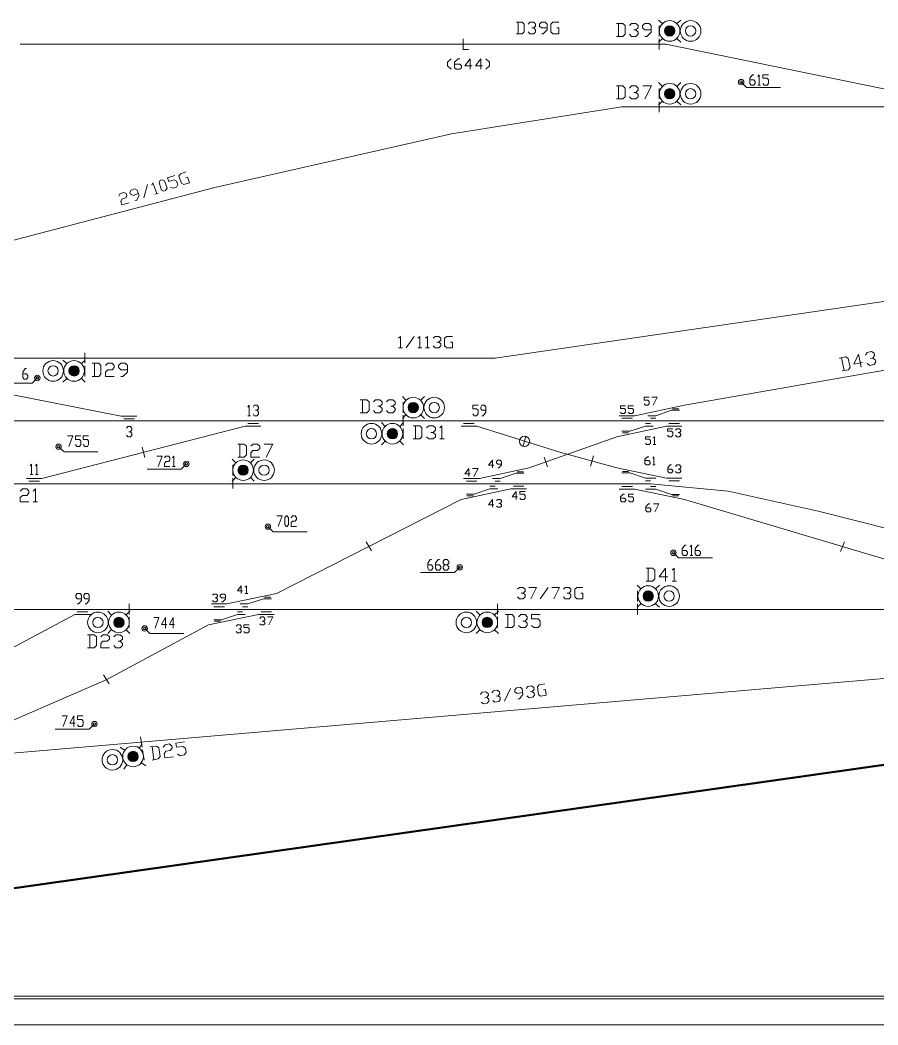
# Model space of a CAD drawing. Header units: millimetres. Extents: x 18 to 1853, y 466 to 763.
# Drawn here: x 354.7 to 518.7, y 466.2 to 658.2 of the extents above; entities that cross this region are included whole.
import ezdxf

# ---------------------------------------------------------------- set-up
doc = ezdxf.new("R2010")
doc.units = ezdxf.units.MM
doc.header["$MEASUREMENT"] = 0
doc.layers.add('1', color=7, linetype='Continuous')

msp = doc.modelspace()

# ---------------------------------------------------------------- linework, layer by layer
at = {"color": 7, "lineweight": 50}
msp.add_line((560.42, 521.64), (267.92, 480.2), dxfattribs=at)
at = {"color": 255, "linetype": 'Continuous', "lineweight": 0}
msp.add_line((18.35, 466.19), (1852.6, 466.19), dxfattribs=at)
for points in [[(449.56, 655.63), (450.7, 655.63), (451.07, 655.99), (451.07, 657.45), (450.7, 657.81), (449.56, 657.81)], [(449.92, 657.81), (449.92, 655.63)], [(451.79, 657.45), (452.16, 657.81), (452.88, 657.81), (453.25, 657.45), (453.25, 657.08), (452.88, 656.72), (452.52, 656.72)], [(454.34, 655.63), (454.7, 655.63), (455.43, 656.36), (455.43, 657.45), (455.07, 657.81), (454.34, 657.81), (453.98, 657.45), (453.98, 657.08), (454.34, 656.72), (455.43, 656.72)], [(457.3, 656.72), (457.67, 656.72), (457.67, 655.63), (456.52, 655.63), (456.16, 655.99), (456.16, 657.45), (456.52, 657.81), (457.67, 657.81)], [(468.68, 655.11), (469.93, 655.11), (470.35, 655.52), (470.35, 657.19), (469.93, 657.6), (468.68, 657.6)], [(469.1, 657.6), (469.1, 655.11)], [(471.18, 657.19), (471.59, 657.6), (472.43, 657.6), (472.84, 657.19), (472.84, 656.77), (472.43, 656.36), (472.01, 656.36)], [(474.09, 655.11), (474.51, 655.11), (475.34, 655.94), (475.34, 657.19), (474.92, 657.6), (474.09, 657.6), (473.67, 657.19), (473.67, 656.77), (474.09, 656.36), (475.34, 656.36)], [(477.47, 657.55), (476.74, 658.23)], [(476.84, 657.14), (476.84, 655.11)], [(480.27, 657.55), (481, 658.23)], [(452.88, 656.72), (453.25, 656.36), (453.25, 655.99), (452.88, 655.63), (452.16, 655.63), (451.79, 655.99)], [(472.43, 656.36), (472.84, 655.94), (472.84, 655.52), (472.43, 655.11), (471.59, 655.11), (471.18, 655.52)], [(476.84, 655.11), (476.84, 655.11)], [(354.71, 653.6), (478.14, 653.6)], [(354.71, 653.6), (423.42, 653.6)], [(439.42, 654.64), (439.42, 652.61)], [(476.74, 654.02), (477.47, 654.69)], [(476.84, 654.64), (476.84, 652.61)], [(478.14, 653.6), (478.14, 653.6)], [(531.93, 642.63), (478.14, 653.6)], [(481, 654.02), (480.27, 654.69)], [(439.42, 652.61), (440.41, 652.61)], [(476.84, 652.61), (476.84, 652.61)], [(437.09, 650.85), (436.41, 650.17), (436.41, 649.5), (437.09, 648.82)], [(437.76, 649.81), (438.75, 649.81), (439.06, 649.5), (439.06, 649.13), (438.75, 648.82), (438.07, 648.82), (437.76, 649.13), (437.76, 650.17), (438.44, 650.85), (438.75, 650.85)], [(441.09, 649.5), (439.74, 649.5), (440.72, 650.85), (440.72, 648.82)], [(443.06, 649.5), (441.76, 649.5), (442.75, 650.85), (442.75, 648.82)], [(443.74, 650.85), (444.41, 650.17), (444.41, 649.5), (443.74, 648.82)], [(494.2, 646.79), (494.98, 646.79), (495.24, 646.48), (495.24, 646.12), (494.98, 645.81), (494.46, 645.81), (494.2, 646.12), (494.2, 647.16), (494.72, 647.78), (494.98, 647.78)], [(495.71, 647.47), (495.97, 647.78), (495.97, 645.81)], [(496.7, 646.12), (496.96, 645.81), (497.48, 645.81), (497.74, 646.12), (497.74, 646.79), (497.48, 647.16), (496.7, 647.16), (496.7, 647.78), (497.74, 647.78)], [(468.68, 643.15), (469.93, 643.15), (470.35, 643.57), (470.35, 645.23), (469.93, 645.65), (468.68, 645.65)], [(469.1, 645.65), (469.1, 643.15)], [(471.18, 645.23), (471.59, 645.65), (472.43, 645.65), (472.84, 645.23), (472.84, 644.82), (472.43, 644.4), (472.01, 644.4)], [(473.73, 645.65), (475.39, 645.65), (474.14, 643.15)], [(477.47, 645.55), (476.74, 646.27)], [(480.27, 645.55), (481, 646.27)], [(492.54, 646.38), (493.53, 645.34)], [(493.53, 645.34), (500.08, 645.34)], [(495.71, 645.81), (496.23, 645.81)], [(472.43, 644.4), (472.84, 643.99), (472.84, 643.57), (472.43, 643.15), (471.59, 643.15), (471.18, 643.57)], [(476.84, 645.13), (476.84, 643.15)], [(301.65, 605.68), (343.69, 613.63), (391.92, 626.26), (437.14, 636.5), (469.72, 641.65)], [(469.72, 641.65), (547.42, 641.65)], [(476.74, 642.01), (477.47, 642.74)], [(476.84, 643.15), (476.84, 643.15)], [(476.84, 642.63), (476.84, 640.61)], [(481, 642.01), (480.27, 642.74)], [(476.84, 640.61), (476.84, 640.61)], [(383.45, 626.32), (383.92, 626.11), (384.59, 626.32), (384.85, 626.78), (384.59, 627.46), (384.13, 627.72), (383.09, 627.36), (382.88, 628.08), (384.28, 628.55)], [(386.36, 628.08), (386.72, 628.19), (387.04, 627.15), (386, 626.78), (385.53, 627.04), (385.06, 628.39), (385.32, 628.86), (386.36, 629.23)], [(378.36, 624.24), (379.03, 626.78)], [(379.86, 626.68), (380.07, 627.15), (380.8, 625.07)], [(382.15, 625.54), (381.73, 625.74), (381.27, 627.15), (381.48, 627.61), (381.84, 627.72), (382.31, 627.51), (382.77, 626.11), (382.51, 625.64), (382.15, 625.54)], [(373.58, 624.6), (373.84, 625.07), (374.51, 625.28), (374.98, 625.07), (375.08, 624.7), (374.87, 624.24), (374.15, 624.03), (373.94, 623.56), (374.15, 622.89), (375.55, 623.3)], [(376.59, 623.67), (376.95, 623.77), (377.42, 624.7), (377.06, 625.74), (376.59, 626), (375.91, 625.74), (375.65, 625.28), (375.81, 624.96), (376.28, 624.7), (377.32, 625.07)], [(380.44, 624.96), (381.11, 625.17)], [(427.05, 597.42), (427.42, 597.78), (427.42, 595.6)], [(428.51, 595.6), (430.02, 597.78)], [(430.74, 597.42), (431.11, 597.78), (431.11, 595.6)], [(432.2, 597.42), (432.56, 597.78), (432.56, 595.6)], [(433.66, 597.42), (434.02, 597.78), (434.75, 597.78), (435.11, 597.42), (435.11, 597.06), (434.75, 596.69), (434.38, 596.69)], [(436.98, 596.69), (437.35, 596.69), (437.35, 595.6), (436.25, 595.6), (435.84, 595.96), (435.84, 597.42), (436.25, 597.78), (437.35, 597.78)], [(427.05, 595.6), (427.78, 595.6)], [(430.74, 595.6), (431.47, 595.6)], [(432.2, 595.6), (432.93, 595.6)], [(434.75, 596.69), (435.11, 596.33), (435.11, 595.96), (434.75, 595.6), (434.02, 595.6), (433.66, 595.96)], [(367.03, 594.66), (367.03, 594.66)], [(367.03, 592.64), (367.03, 594.66)], [(481.73, 584.63), (533.13, 593.63)], [(511.82, 591.18), (513.07, 591.39), (513.38, 591.91), (513.02, 593.52), (512.55, 593.89), (511.3, 593.63)], [(511.72, 593.68), (512.24, 591.23)], [(515.72, 592.79), (514.11, 592.48), (514.99, 594.35), (515.51, 591.91)], [(516.29, 594.2), (516.6, 594.72), (517.43, 594.87), (517.95, 594.56), (518.01, 594.14), (517.69, 593.63), (517.28, 593.57)], [(517.69, 593.63), (518.16, 593.31), (518.27, 592.9), (517.95, 592.43), (517.12, 592.22), (516.65, 592.59)], [(322.54, 592.64), (373.99, 582.56)], [(355.18, 590.61), (355.9, 590.61), (356.16, 590.3), (356.16, 589.94), (355.9, 589.62), (355.44, 589.62), (355.18, 589.94), (355.18, 590.97), (355.64, 591.65), (355.9, 591.65)], [(362.87, 593.26), (363.6, 592.59)], [(367.13, 593.26), (366.4, 592.59)], [(367.03, 592.17), (367.03, 592.17)], [(367.03, 590.14), (367.03, 592.17)], [(368.48, 590.14), (369.73, 590.14), (370.15, 590.56), (370.15, 592.22), (369.73, 592.64), (368.48, 592.64)], [(368.9, 592.64), (368.9, 590.14)], [(371.03, 592.22), (371.44, 592.64), (372.28, 592.64), (372.69, 592.22), (372.69, 591.81), (372.28, 591.39), (371.44, 591.39), (371.03, 590.97), (371.03, 590.14), (372.69, 590.14)], [(373.94, 590.14), (374.35, 590.14), (375.19, 590.97), (375.19, 592.22), (374.77, 592.64), (373.94, 592.64), (373.52, 592.22), (373.52, 591.81), (373.94, 591.39), (375.19, 591.39)], [(357.98, 589.83), (357, 588.84)], [(363.6, 589.73), (362.87, 589.05)], [(366.4, 589.73), (367.13, 589.05)], [(357, 588.84), (350.5, 588.84)], [(428.46, 585.62), (427.78, 586.3)], [(431.32, 585.62), (431.99, 586.3)], [(473.99, 584.89), (474.25, 584.63), (474.71, 584.63), (474.97, 584.89), (474.97, 585.36), (474.71, 585.62), (473.99, 585.62), (473.99, 586.14), (474.97, 586.14)], [(475.49, 586.14), (476.48, 586.14), (475.7, 584.63)], [(398.21, 584.27), (398.47, 584.63), (398.47, 582.61)], [(399.25, 584.27), (399.46, 584.63), (399.98, 584.63), (400.24, 584.27), (400.24, 583.96), (399.98, 583.65), (399.72, 583.65)], [(419.73, 583.18), (420.97, 583.18), (421.39, 583.59), (421.39, 585.26), (420.97, 585.67), (419.73, 585.67)], [(420.14, 585.67), (420.14, 583.18)], [(422.22, 585.26), (422.64, 585.67), (423.47, 585.67), (423.88, 585.26), (423.88, 584.84), (423.47, 584.43), (423.05, 584.43)], [(423.47, 584.43), (423.88, 584.01), (423.88, 583.59), (423.47, 583.18), (422.64, 583.18), (422.22, 583.59)], [(424.72, 585.26), (425.13, 585.67), (425.96, 585.67), (426.38, 585.26), (426.38, 584.84), (425.96, 584.43), (425.55, 584.43)], [(425.96, 584.43), (426.38, 584.01), (426.38, 583.59), (425.96, 583.18), (425.13, 583.18), (424.72, 583.59)], [(427.89, 585.21), (427.89, 583.18)], [(441.24, 582.97), (441.5, 582.61), (441.97, 582.61), (442.23, 582.97), (442.23, 583.65), (441.97, 583.96), (441.24, 583.96), (441.24, 584.63), (442.23, 584.63)], [(442.96, 582.61), (443.22, 582.61), (443.74, 583.28), (443.74, 584.27), (443.48, 584.63), (442.96, 584.63), (442.75, 584.27), (442.75, 583.96), (442.96, 583.65), (443.74, 583.65)], [(469.46, 583.28), (469.67, 583.02), (470.19, 583.02), (470.45, 583.28), (470.45, 583.8), (470.19, 584.01), (469.46, 584.01), (469.46, 584.53), (470.45, 584.53)], [(470.92, 583.28), (471.18, 583.02), (471.7, 583.02), (471.96, 583.28), (471.96, 583.8), (471.7, 584.01), (470.92, 584.01), (470.92, 584.53), (471.96, 584.53)], [(481.73, 584.63), (472.22, 582.61)], [(377.01, 582.56), (373.99, 582.56)], [(398.21, 582.61), (398.73, 582.61)], [(399.98, 583.65), (400.24, 583.28), (400.24, 582.97), (399.98, 582.61), (399.46, 582.61), (399.25, 582.97)], [(427.78, 582.09), (428.46, 582.76)], [(427.89, 583.18), (427.89, 583.18)], [(427.89, 582.71), (427.89, 580.68)], [(431.99, 582.09), (431.32, 582.76)], [(472.22, 582.61), (469.2, 582.61)], [(474.71, 582.61), (476.22, 582.61)], [(476.22, 582.61), (479.23, 583.65)], [(479.23, 583.65), (480.74, 583.65)], [(358.87, 570.6), (397.74, 580.63)], [(375.03, 580.22), (375.29, 580.53), (375.76, 580.53), (376.02, 580.22), (376.02, 579.9), (375.76, 579.54), (375.5, 579.54)], [(397.74, 580.63), (400.7, 580.63)], [(424.46, 580.58), (423.78, 581.31)], [(427.31, 580.58), (427.99, 581.31)], [(427.89, 580.68), (427.89, 580.68)], [(427.89, 580.16), (427.89, 578.19)], [(429.86, 578.19), (431.11, 578.19), (431.52, 578.61), (431.52, 580.27), (431.11, 580.68), (429.86, 580.68)], [(430.28, 580.68), (430.28, 578.19)], [(432.36, 580.27), (432.82, 580.68), (433.66, 580.68), (434.07, 580.27), (434.07, 579.85), (433.66, 579.44), (433.24, 579.44)], [(434.9, 580.27), (435.32, 580.68), (435.32, 578.19)], [(439.01, 580.63), (442.02, 580.63)], [(442.02, 580.63), (457.87, 575.64)], [(468.74, 578.61), (478.25, 580.63)], [(474.25, 580.63), (471.23, 579.64)], [(475.7, 580.63), (474.25, 580.63)], [(478.25, 580.63), (481.21, 580.63)], [(478.46, 578.87), (478.71, 578.61), (479.23, 578.61), (479.49, 578.87), (479.49, 579.38), (479.23, 579.64), (478.46, 579.64), (478.46, 580.11), (479.49, 580.11)], [(479.96, 579.85), (480.22, 580.11), (480.74, 580.11), (481, 579.85), (481, 579.64), (480.74, 579.38), (480.48, 579.38)], [(363.75, 578.76), (364.79, 578.76), (364.01, 576.73)], [(365.26, 577.1), (365.52, 576.73), (366.04, 576.73), (366.3, 577.1), (366.3, 577.77), (366.04, 578.09), (365.26, 578.09), (365.26, 578.76), (366.3, 578.76)], [(366.77, 577.1), (367.03, 576.73), (367.55, 576.73), (367.75, 577.1), (367.75, 577.77), (367.55, 578.09), (366.77, 578.09), (366.77, 578.76), (367.75, 578.76)], [(375.76, 579.54), (376.02, 579.23), (376.02, 578.87), (375.76, 578.55), (375.29, 578.55), (375.03, 578.87)], [(427.89, 578.19), (427.89, 578.19)], [(433.66, 579.44), (434.07, 579.02), (434.07, 578.61), (433.66, 578.19), (432.82, 578.19), (432.36, 578.61)], [(434.9, 578.19), (435.73, 578.19)], [(450.86, 576.79), (451.38, 578.71)], [(452, 572.63), (468.74, 578.61)], [(471.23, 579.64), (469.72, 579.64)], [(474.25, 577.36), (474.45, 577.1), (474.97, 577.1), (475.23, 577.36), (475.23, 577.88), (474.97, 578.14), (474.25, 578.14), (474.25, 578.61), (475.23, 578.61)], [(475.7, 578.4), (475.96, 578.61), (475.96, 577.1)], [(480.74, 579.38), (481, 579.12), (481, 578.87), (480.74, 578.61), (480.22, 578.61), (479.96, 578.87)], [(362.04, 576.68), (363.08, 575.69)], [(378.04, 576.58), (378.56, 574.66)], [(396.29, 574.71), (397.53, 574.71), (397.95, 575.12), (397.95, 576.79), (397.53, 577.2), (396.29, 577.2)], [(396.7, 577.2), (396.7, 574.71)], [(398.78, 576.79), (399.2, 577.2), (400.08, 577.2), (400.5, 576.79), (400.5, 576.37), (400.08, 575.95), (399.2, 575.95), (398.78, 575.54), (398.78, 574.71), (400.5, 574.71)], [(401.33, 577.2), (402.99, 577.2), (401.74, 574.71)], [(423.78, 577.05), (424.46, 577.77)], [(427.99, 577.05), (427.31, 577.77)], [(475.7, 577.1), (476.22, 577.1)], [(363.08, 575.69), (369.57, 575.69)], [(380.8, 574.86), (381.84, 574.86), (381.06, 572.89)], [(382.31, 574.55), (382.57, 574.86), (383.09, 574.86), (383.29, 574.55), (383.29, 574.19), (383.09, 573.88), (382.57, 573.88), (382.31, 573.51), (382.31, 572.89), (383.29, 572.89)], [(383.81, 574.55), (384.07, 574.86), (384.07, 572.89)], [(395.92, 573.62), (395.2, 574.34)], [(398.73, 573.62), (399.46, 574.34)], [(454.86, 574.71), (455.54, 572.84)], [(457.87, 575.64), (457.87, 575.64)], [(457.87, 575.64), (457.87, 575.64)], [(468.74, 572.63), (457.87, 575.64)], [(463.75, 572.99), (464.32, 574.92)], [(474.14, 574.03), (474.87, 574.03), (475.13, 573.77), (475.13, 573.51), (474.87, 573.25), (474.4, 573.25), (474.14, 573.51), (474.14, 574.29), (474.61, 574.76), (474.87, 574.76)], [(475.65, 574.5), (475.86, 574.76), (475.86, 573.25)], [(356.63, 573.04), (356.89, 573.36), (356.89, 571.38)], [(357.62, 573.04), (357.88, 573.36), (357.88, 571.38)], [(385.48, 572.42), (378.98, 572.42)], [(383.81, 572.89), (384.33, 572.89)], [(386.46, 573.41), (385.48, 572.42)], [(395.35, 573.2), (395.35, 571.17)], [(440.72, 571.54), (439.74, 571.54), (440.46, 572.52), (440.46, 571.02)], [(441.19, 572.52), (442.23, 572.52), (441.45, 571.02)], [(452, 572.63), (442.49, 570.6)], [(445.24, 573.15), (444.26, 573.15), (444.99, 574.14), (444.99, 572.63)], [(446.02, 572.63), (446.23, 572.63), (446.75, 573.15), (446.75, 573.88), (446.49, 574.14), (446.02, 574.14), (445.76, 573.88), (445.76, 573.62), (446.02, 573.36), (446.75, 573.36)], [(468.74, 572.68), (478.25, 570.65)], [(475.65, 573.25), (476.12, 573.25)], [(478.51, 572.42), (479.23, 572.42), (479.49, 572.16), (479.49, 571.95), (479.23, 571.69), (478.77, 571.69), (478.51, 571.95), (478.51, 572.68), (478.97, 573.2), (479.23, 573.2)], [(480.01, 572.94), (480.27, 573.2), (480.74, 573.2), (481, 572.94), (481, 572.68), (480.74, 572.42), (480.48, 572.42)], [(480.74, 572.42), (481, 572.16), (481, 571.95), (480.74, 571.69), (480.27, 571.69), (480.01, 571.95)], [(358.87, 570.6), (355.9, 570.6)], [(356.63, 571.38), (357.15, 571.38)], [(357.62, 571.38), (358.14, 571.38)], [(395.2, 570.08), (395.92, 570.81)], [(395.35, 571.17), (395.35, 571.17)], [(395.35, 570.71), (395.35, 568.68)], [(399.46, 570.08), (398.73, 570.81)], [(442.49, 570.6), (439.48, 570.6)], [(444.99, 570.6), (446.49, 570.6)], [(446.49, 570.6), (449.51, 571.64)], [(449.51, 571.64), (451.01, 571.64)], [(471.23, 571.69), (469.72, 571.69)], [(474.25, 570.65), (471.23, 571.69)], [(475.7, 570.65), (474.25, 570.65)], [(474.71, 570.65), (476.22, 570.65)], [(478.25, 570.65), (481.21, 570.65)], [(354.71, 568.21), (355.13, 568.63), (355.96, 568.63), (356.37, 568.21), (356.37, 567.8), (355.96, 567.38), (355.13, 567.38), (354.71, 566.96), (354.71, 566.13), (356.37, 566.13)], [(357.2, 568.21), (357.62, 568.63), (357.62, 566.13)], [(395.35, 568.68), (395.35, 568.68)], [(439.01, 566.6), (448.52, 568.63)], [(444.52, 568.63), (441.5, 567.64)], [(446.02, 568.63), (444.52, 568.63)], [(448.52, 568.63), (451.48, 568.63)], [(472.22, 568.57), (469.2, 568.57)], [(481.73, 566.6), (472.22, 568.57)], [(475.7, 568.57), (474.25, 568.57)], [(474.71, 568.57), (476.22, 568.57)], [(476.22, 568.57), (479.23, 567.59)], [(403.72, 548.67), (439.01, 566.6)], [(441.5, 567.64), (440, 567.64)], [(445.24, 565.61), (444.26, 565.61), (444.99, 566.6), (444.99, 565.14)], [(445.76, 566.39), (446.02, 566.6), (446.49, 566.6), (446.75, 566.39), (446.75, 566.13), (446.49, 565.87), (446.23, 565.87)], [(449.77, 567.12), (448.73, 567.12), (449.51, 568.11), (449.51, 566.6)], [(450.23, 566.86), (450.49, 566.6), (451.01, 566.6), (451.27, 566.86), (451.27, 567.38), (451.01, 567.64), (450.23, 567.64), (450.23, 568.11), (451.27, 568.11)], [(469.46, 566.86), (470.24, 566.86), (470.5, 566.6), (470.5, 566.39), (470.24, 566.13), (469.72, 566.13), (469.46, 566.39), (469.46, 567.12), (469.98, 567.64), (470.24, 567.64)], [(470.97, 566.39), (471.23, 566.13), (471.75, 566.13), (471.96, 566.39), (471.96, 566.86), (471.75, 567.12), (470.97, 567.12), (470.97, 567.64), (471.96, 567.64)], [(479.23, 567.59), (480.74, 567.59)], [(481.73, 566.6), (542.07, 548.67)], [(357.2, 566.13), (358.04, 566.13)], [(446.49, 565.87), (446.75, 565.61), (446.75, 565.35), (446.49, 565.14), (446.02, 565.14), (445.76, 565.35)], [(474.3, 565.04), (475.08, 565.04), (475.28, 564.78), (475.28, 564.52), (475.08, 564.26), (474.56, 564.26), (474.3, 564.52), (474.3, 565.25), (474.82, 565.77), (475.08, 565.77)], [(475.8, 565.77), (476.79, 565.77), (476.06, 564.26)], [(403.77, 563.48), (404.76, 563.48), (404.03, 561.45)], [(405.54, 561.45), (405.28, 561.82), (405.28, 563.12), (405.54, 563.48), (405.75, 563.48), (406.01, 563.12), (406.01, 561.82), (405.75, 561.45), (405.54, 561.45)], [(406.53, 563.12), (406.79, 563.48), (407.25, 563.48), (407.51, 563.12), (407.51, 562.81), (407.25, 562.44), (406.79, 562.44), (406.53, 562.13), (406.53, 561.45), (407.51, 561.45)], [(402.06, 561.4), (403.04, 560.42)], [(403.04, 560.42), (409.54, 560.42)], [(420.87, 558.49), (421.86, 556.78)], [(481.26, 556.88), (482.04, 556.88), (482.25, 556.52), (482.25, 556.21), (482.04, 555.89), (481.52, 555.89), (481.26, 556.21), (481.26, 557.19), (481.78, 557.87), (482.04, 557.87)], [(482.77, 557.56), (483.03, 557.87), (483.03, 555.89)], [(483.76, 556.88), (484.54, 556.88), (484.74, 556.52), (484.74, 556.21), (484.54, 555.89), (484.02, 555.89), (483.76, 556.21), (483.76, 557.19), (484.28, 557.87), (484.54, 557.87)], [(512.29, 558.54), (511.51, 556.67)], [(432.62, 554.13), (433.34, 554.13), (433.6, 553.76), (433.6, 553.45), (433.34, 553.09), (432.82, 553.09), (432.62, 553.45), (432.62, 554.44), (433.08, 555.11), (433.34, 555.11)], [(434.07, 554.13), (434.85, 554.13), (435.11, 553.76), (435.11, 553.45), (434.85, 553.09), (434.33, 553.09), (434.07, 553.45), (434.07, 554.44), (434.59, 555.11), (434.85, 555.11)], [(435.84, 553.09), (435.58, 553.45), (435.58, 553.76), (435.84, 554.13), (436.36, 554.13), (436.62, 554.44), (436.62, 554.75), (436.36, 555.11), (435.84, 555.11), (435.58, 554.75), (435.58, 554.44), (435.84, 554.13)], [(479.6, 556.41), (480.59, 555.43)], [(480.59, 555.43), (487.08, 555.43)], [(482.77, 555.89), (483.29, 555.89)], [(436.36, 554.13), (436.62, 553.76), (436.62, 553.45), (436.36, 553.09), (435.84, 553.09)], [(438.75, 553.66), (437.76, 552.67)], [(474.35, 551.01), (475.6, 551.01), (476.01, 551.42), (476.01, 553.09), (475.6, 553.5), (474.35, 553.5)], [(474.77, 553.5), (474.77, 551.01)], [(478.51, 551.84), (476.84, 551.84), (478.09, 553.5), (478.09, 551.01)], [(479.34, 553.09), (479.75, 553.5), (479.75, 551.01)], [(437.76, 552.67), (431.26, 552.67)], [(397.22, 549.14), (396.24, 549.14), (396.96, 550.12), (396.96, 548.62)], [(397.74, 549.86), (398, 550.12), (398, 548.62)], [(449.77, 549.45), (450.13, 549.81), (450.86, 549.81), (451.22, 549.45), (451.22, 549.09), (450.86, 548.72), (450.49, 548.72)], [(451.95, 549.81), (453.4, 549.81), (452.31, 547.63)], [(454.13, 547.63), (455.64, 549.81)], [(456.37, 549.81), (457.82, 549.81), (456.73, 547.63)], [(458.55, 549.45), (458.91, 549.81), (459.64, 549.81), (460, 549.45), (460, 549.09), (459.64, 548.72), (459.28, 548.72)], [(461.88, 548.72), (462.24, 548.72), (462.24, 547.63), (461.1, 547.63), (460.73, 547.99), (460.73, 549.45), (461.1, 549.81), (462.24, 549.81)], [(473.36, 549.55), (472.63, 550.23)], [(476.17, 549.55), (476.9, 550.23)], [(479.34, 551.01), (480.17, 551.01)], [(365.62, 546.64), (365.88, 546.64), (366.4, 547.27), (366.4, 548.31), (366.14, 548.62), (365.62, 548.62), (365.36, 548.31), (365.36, 547.94), (365.62, 547.63), (366.4, 547.63)], [(367.13, 546.64), (367.39, 546.64), (367.91, 547.27), (367.91, 548.31), (367.65, 548.62), (367.13, 548.62), (366.87, 548.31), (366.87, 547.94), (367.13, 547.63), (367.91, 547.63)], [(391.45, 548.31), (391.71, 548.51), (392.18, 548.51), (392.44, 548.31), (392.44, 548.05), (392.18, 547.79), (391.97, 547.79)], [(392.18, 547.79), (392.44, 547.53), (392.44, 547.27), (392.18, 547.06), (391.71, 547.06), (391.45, 547.27)], [(393.22, 547.06), (393.43, 547.06), (393.95, 547.53), (393.95, 548.31), (393.69, 548.51), (393.22, 548.51), (392.96, 548.31), (392.96, 548.05), (393.22, 547.79), (393.95, 547.79)], [(403.72, 548.62), (394.21, 546.64)], [(397.74, 548.62), (398.21, 548.62)], [(398.21, 546.64), (401.22, 547.63)], [(401.22, 547.63), (402.73, 547.63)], [(450.86, 548.72), (451.22, 548.36), (451.22, 547.99), (450.86, 547.63), (450.13, 547.63), (449.77, 547.99)], [(459.64, 548.72), (460, 548.36), (460, 547.99), (459.64, 547.63), (458.91, 547.63), (458.55, 547.99)], [(472.74, 549.14), (472.74, 547.11)], [(302.06, 545.6), (366.66, 545.6)], [(366.66, 545.6), (397.22, 545.6)], [(375.55, 546.64), (375.55, 546.64)], [(375.55, 544.62), (375.55, 546.64)], [(394.21, 546.64), (391.25, 546.64)], [(396.75, 546.64), (398.21, 546.64)], [(397.22, 545.6), (548.57, 545.6)], [(445.97, 546.64), (445.97, 546.64)], [(445.97, 544.62), (445.97, 546.64)], [(472.63, 546.02), (473.36, 546.69)], [(472.74, 547.11), (472.74, 547.11)], [(472.74, 546.64), (472.74, 544.62)], [(476.9, 546.02), (476.17, 546.69)], [(365.16, 544.62), (344.57, 533.65)], [(365.16, 544.62), (368.12, 544.62)], [(371.44, 545.24), (372.12, 544.56)], [(375.65, 545.24), (374.98, 544.56)], [(375.55, 544.15), (375.55, 544.15)], [(375.55, 542.12), (375.55, 544.15)], [(380.23, 544.04), (381.22, 544.04), (380.49, 542.02)], [(382.72, 542.69), (381.73, 542.69), (382.46, 544.04), (382.46, 542.02)], [(384.23, 542.69), (383.24, 542.69), (383.97, 544.04), (383.97, 542.02)], [(390.73, 542.64), (400.24, 544.62)], [(393.22, 543.63), (391.71, 543.63)], [(396.24, 544.62), (393.22, 543.63)], [(397.74, 544.62), (396.24, 544.62)], [(400.24, 544.62), (403.25, 544.62)], [(400.5, 543.89), (400.76, 544.15), (401.22, 544.15), (401.48, 543.89), (401.48, 543.63), (401.22, 543.37), (400.96, 543.37)], [(402, 544.15), (402.99, 544.15), (402.21, 542.64)], [(441.87, 545.24), (442.59, 544.56)], [(446.13, 545.24), (445.4, 544.56)], [(445.97, 544.15), (445.97, 544.15)], [(445.97, 542.12), (445.97, 544.15)], [(447.48, 542.12), (448.73, 542.12), (449.14, 542.54), (449.14, 544.2), (448.73, 544.62), (447.48, 544.62)], [(447.9, 544.62), (447.9, 542.12)], [(449.97, 544.2), (450.39, 544.62), (451.22, 544.62), (451.64, 544.2), (451.64, 543.78), (451.22, 543.37), (450.81, 543.37)], [(452.47, 542.54), (452.88, 542.12), (453.72, 542.12), (454.13, 542.54), (454.13, 543.37), (453.72, 543.78), (452.47, 543.78), (452.47, 544.62), (454.13, 544.62)], [(472.74, 544.62), (472.74, 544.62)], [(337.92, 517.75), (371.24, 532.19), (390.73, 542.64)], [(372.12, 541.71), (371.44, 540.98)], [(374.98, 541.71), (375.65, 540.98)], [(378.51, 541.96), (379.5, 540.98)], [(395.98, 542.38), (396.24, 542.64), (396.75, 542.64), (396.96, 542.38), (396.96, 542.12), (396.75, 541.86), (396.5, 541.86)], [(396.75, 541.86), (396.96, 541.6), (396.96, 541.39), (396.75, 541.13), (396.24, 541.13), (395.98, 541.39)], [(397.48, 541.39), (397.74, 541.13), (398.21, 541.13), (398.47, 541.39), (398.47, 541.86), (398.21, 542.12), (397.48, 542.12), (397.48, 542.64), (398.47, 542.64)], [(401.22, 543.37), (401.48, 543.11), (401.48, 542.85), (401.22, 542.64), (400.76, 542.64), (400.5, 542.85)], [(442.59, 541.71), (441.87, 540.98)], [(445.4, 541.71), (446.13, 540.98)], [(451.22, 543.37), (451.64, 542.95), (451.64, 542.54), (451.22, 542.12), (450.39, 542.12), (449.97, 542.54)], [(367.6, 538.27), (368.85, 538.27), (369.26, 538.69), (369.26, 540.35), (368.85, 540.77), (367.6, 540.77)], [(368.01, 540.77), (368.01, 538.27)], [(370.09, 540.35), (370.51, 540.77), (371.34, 540.77), (371.76, 540.35), (371.76, 539.94), (371.34, 539.52), (370.51, 539.52), (370.09, 539.11), (370.09, 538.27), (371.76, 538.27)], [(372.59, 540.35), (373, 540.77), (373.84, 540.77), (374.25, 540.35), (374.25, 539.94), (373.84, 539.52), (373.42, 539.52)], [(379.5, 540.98), (386, 540.98)], [(373.84, 539.52), (374.25, 539.11), (374.25, 538.69), (373.84, 538.27), (373, 538.27), (372.59, 538.69)], [(336.05, 516.65), (533.96, 533.6)], [(370.66, 533.08), (371.7, 531.36)], [(444.88, 529.65), (445.19, 530.06), (445.92, 530.17), (446.34, 529.86), (446.39, 529.49), (446.08, 529.08), (445.71, 529.02)], [(447.27, 528.09), (448.47, 530.48)], [(449.82, 528.45), (450.18, 528.5), (450.81, 529.34), (450.7, 530.43), (450.29, 530.74), (449.56, 530.64), (449.25, 530.22), (449.3, 529.86), (449.71, 529.54), (450.81, 529.7)], [(451.43, 530.48), (451.74, 530.89), (452.47, 531), (452.88, 530.69), (452.94, 530.32), (452.57, 529.91), (452.21, 529.86)], [(454.76, 530.22), (455.12, 530.27), (455.28, 529.18), (454.18, 529.02), (453.77, 529.34), (453.61, 530.79), (453.92, 531.21), (455.02, 531.36)], [(442.7, 529.34), (443.01, 529.75), (443.74, 529.86), (444.15, 529.54), (444.21, 529.18), (443.89, 528.76), (443.53, 528.71)], [(443.89, 528.76), (444.31, 528.45), (444.31, 528.09), (444, 527.67), (443.27, 527.57), (442.85, 527.88)], [(446.08, 529.08), (446.44, 528.76), (446.49, 528.4), (446.18, 527.98), (445.45, 527.88), (445.04, 528.19)], [(452.57, 529.91), (452.99, 529.6), (453.04, 529.23), (452.73, 528.82), (452, 528.71), (451.59, 529.08)], [(362.71, 525.23), (363.7, 525.23), (362.92, 523.2)], [(365.21, 523.88), (364.17, 523.88), (364.95, 525.23), (364.95, 523.2)], [(365.68, 523.57), (365.94, 523.2), (366.46, 523.2), (366.72, 523.57), (366.72, 524.24), (366.46, 524.55), (365.68, 524.55), (365.68, 525.23), (366.72, 525.23)], [(367.86, 522.68), (361.36, 522.68)], [(368.9, 523.67), (367.86, 522.68)], [(377.73, 521.23), (377.73, 521.23)], [(378.04, 519.25), (377.73, 521.23)], [(373.84, 519.25), (374.67, 518.68)], [(378.04, 519.88), (377.47, 519.1)], [(378.1, 518.79), (378.1, 518.79)], [(378.41, 516.81), (378.1, 518.79)], [(379.92, 516.81), (381.11, 517.02), (381.48, 517.49), (381.22, 519.15), (380.75, 519.46), (379.5, 519.31)], [(379.92, 519.36), (380.28, 516.86)], [(382.05, 519.25), (382.41, 519.72), (383.19, 519.88), (383.71, 519.51), (383.76, 519.1), (383.4, 518.63), (382.57, 518.53), (382.25, 518.01), (382.36, 517.23), (384.02, 517.43)], [(384.75, 518.01), (385.27, 517.64), (386.05, 517.8), (386.41, 518.27), (386.31, 519.1), (385.79, 519.41), (384.59, 519.25), (384.44, 520.03), (386.1, 520.29)], [(375.08, 515.87), (374.51, 515.04)], [(377.89, 516.29), (378.72, 515.72)]]:
    msp.add_lwpolyline(points, dxfattribs=at)
at = {"color": 10, "linetype": 'Continuous', "lineweight": 0}
for points in [[(445.5, 593.63), (528.09, 605.68)], [(321.03, 593.63), (445.5, 593.63)], [(100.05, 581.62), (370.41, 581.62)], [(370.41, 581.62), (397.07, 581.62)], [(397.07, 581.62), (440.52, 581.62)], [(440.52, 581.62), (475.23, 581.62)], [(475.23, 581.62), (623.35, 581.62)], [(340.94, 569.61), (357.41, 569.61)], [(357.41, 569.61), (445.5, 569.61)], [(445.5, 569.61), (475.23, 569.61)], [(475.23, 569.61), (490.04, 568.21)], [(490.04, 568.21), (507.25, 564.36), (521.38, 560.83), (534.43, 558.39), (544.3, 557.61)]]:
    msp.add_lwpolyline(points, dxfattribs=at)
at = {"color": 255, "linetype": 'Continuous', "lineweight": 0}
for centre, radius in [((478.87, 656.15), 1.97), ((482.87, 656.15), 1.97), ((482.87, 656.15), 0.987), ((478.87, 644.14), 1.97), ((482.87, 644.14), 1.97), ((482.87, 644.14), 0.987), ((361, 591.18), 1.97), ((361, 591.18), 0.987), ((365, 591.18), 1.97), ((429.86, 584.17), 1.97), ((433.86, 584.17), 1.97), ((433.86, 584.17), 0.987), ((421.86, 579.18), 1.97), ((421.86, 579.18), 0.987), ((425.86, 579.18), 1.97), ((451.12, 577.72), 0.987), ((397.33, 572.21), 1.97), ((401.33, 572.21), 1.97), ((401.33, 572.21), 0.987), ((474.77, 548.15), 1.97), ((478.77, 548.15), 1.97), ((478.77, 548.15), 0.987), ((369.57, 543.11), 1.97), ((369.57, 543.11), 0.987), ((373.58, 543.11), 1.97), ((440, 543.11), 1.97), ((440, 543.11), 0.987), ((444, 543.11), 1.97), ((372.33, 516.86), 1.97), ((376.28, 517.49), 1.97), ((372.33, 516.86), 0.987)]:
    msp.add_circle(centre, radius, dxfattribs=at)
at = {"color": 170, "linetype": 'Continuous', "lineweight": 0}
for centre, radius in [((478.87, 656.15), 0.987), ((478.87, 656.15), 0.884), ((478.87, 656.15), 0.78), ((478.87, 656.15), 0.676), ((478.87, 656.15), 0.624), ((478.87, 656.15), 0.52), ((478.87, 656.15), 0.416), ((478.87, 656.15), 0.312), ((478.87, 656.15), 0.208), ((478.87, 656.15), 0.104), ((478.87, 644.14), 0.987), ((478.87, 644.14), 0.884), ((478.87, 644.14), 0.78), ((478.87, 644.14), 0.676), ((478.87, 644.14), 0.624), ((478.87, 644.14), 0.52), ((478.87, 644.14), 0.416), ((478.87, 644.14), 0.312), ((478.87, 644.14), 0.208), ((478.87, 644.14), 0.104), ((365, 591.18), 0.987), ((365, 591.18), 0.884), ((365, 591.18), 0.78), ((365, 591.18), 0.676), ((365, 591.18), 0.624), ((365, 591.18), 0.52), ((365, 591.18), 0.416), ((365, 591.18), 0.312), ((365, 591.18), 0.208), ((365, 591.18), 0.104), ((429.86, 584.17), 0.987), ((429.86, 584.17), 0.884), ((429.86, 584.17), 0.78), ((429.86, 584.17), 0.676), ((429.86, 584.17), 0.624), ((429.86, 584.17), 0.52), ((429.86, 584.17), 0.416), ((429.86, 584.17), 0.312), ((429.86, 584.17), 0.208), ((429.86, 584.17), 0.104), ((425.86, 579.18), 0.987), ((425.86, 579.18), 0.884), ((425.86, 579.18), 0.78), ((425.86, 579.18), 0.676), ((425.86, 579.18), 0.624), ((425.86, 579.18), 0.52), ((425.86, 579.18), 0.416), ((425.86, 579.18), 0.312), ((425.86, 579.18), 0.208), ((425.86, 579.18), 0.104), ((397.33, 572.21), 0.987), ((397.33, 572.21), 0.884), ((397.33, 572.21), 0.78), ((397.33, 572.21), 0.676), ((397.33, 572.21), 0.624), ((397.33, 572.21), 0.52), ((397.33, 572.21), 0.416), ((397.33, 572.21), 0.312), ((397.33, 572.21), 0.208), ((397.33, 572.21), 0.104), ((474.77, 548.15), 0.987), ((474.77, 548.15), 0.884), ((474.77, 548.15), 0.78), ((474.77, 548.15), 0.676), ((474.77, 548.15), 0.624), ((474.77, 548.15), 0.52), ((474.77, 548.15), 0.416), ((474.77, 548.15), 0.312), ((474.77, 548.15), 0.208), ((474.77, 548.15), 0.104), ((373.58, 543.11), 0.987), ((373.58, 543.11), 0.884), ((373.58, 543.11), 0.78), ((373.58, 543.11), 0.676), ((373.58, 543.11), 0.624), ((373.58, 543.11), 0.52), ((373.58, 543.11), 0.416), ((444, 543.11), 0.987), ((444, 543.11), 0.884), ((444, 543.11), 0.78), ((444, 543.11), 0.676), ((444, 543.11), 0.624), ((444, 543.11), 0.52), ((444, 543.11), 0.416), ((373.58, 543.11), 0.312), ((373.58, 543.11), 0.208), ((373.58, 543.11), 0.104), ((444, 543.11), 0.312), ((444, 543.11), 0.208), ((444, 543.11), 0.104), ((376.28, 517.49), 0.987), ((376.28, 517.49), 0.884), ((376.28, 517.49), 0.78), ((376.28, 517.49), 0.676), ((376.28, 517.49), 0.624), ((376.28, 517.49), 0.52), ((376.28, 517.49), 0.416), ((376.28, 517.49), 0.312), ((376.28, 517.49), 0.208), ((376.28, 517.49), 0.104)]:
    msp.add_circle(centre, radius, dxfattribs=at)
at = {"layer": '1', "color": 10, "linetype": 'Continuous', "lineweight": 0}
for p, q in [((43.34, 471.18), (1847.61, 471.18)), ((43.86, 471.7), (1847.09, 471.7))]:
    msp.add_line(p, q, dxfattribs=at)
for points in [[(479.44, 583.91), (480.64, 583.91)], [(374.51, 582.04), (376.54, 582.04)], [(469.72, 582.14), (471.75, 582.14)], [(475.23, 582.14), (476.22, 582.14)], [(400.24, 581.1), (398.21, 581.1)], [(441.5, 581.1), (439.48, 581.1)], [(475.23, 581.1), (474.25, 581.1)], [(480.74, 581.1), (478.71, 581.1)], [(471.02, 579.33), (469.83, 579.33)], [(449.71, 571.9), (450.91, 571.9)], [(471.02, 571.95), (469.83, 571.95)], [(356.37, 570.13), (358.4, 570.13)], [(440, 570.13), (442.02, 570.13)], [(445.5, 569.15), (444.52, 569.15)], [(445.5, 570.13), (446.49, 570.13)], [(451.01, 569.15), (448.99, 569.15)], [(469.72, 569.09), (471.75, 569.09)], [(474.25, 570.19), (475.23, 570.19)], [(476.22, 569.09), (475.23, 569.09)], [(480.74, 570.19), (478.71, 570.19)], [(441.29, 567.33), (440.1, 567.33)], [(479.44, 567.28), (480.64, 567.28)], [(401.43, 547.94), (402.63, 547.94)], [(391.71, 546.12), (393.74, 546.12)], [(397.22, 546.12), (398.21, 546.12)], [(367.65, 545.14), (365.62, 545.14)], [(397.22, 545.14), (396.24, 545.14)], [(402.73, 545.14), (400.76, 545.14)], [(393.01, 543.32), (391.82, 543.32)]]:
    msp.add_lwpolyline(points, dxfattribs=at)
for centre, radius in [((492.54, 646.38), 0.52), ((492.54, 646.38), 0.26), ((357.98, 589.83), 0.52), ((357.98, 589.83), 0.26), ((362.04, 576.68), 0.52), ((362.04, 576.68), 0.26), ((386.46, 573.41), 0.52), ((386.46, 573.41), 0.26), ((402.06, 561.4), 0.52), ((402.06, 561.4), 0.26), ((479.6, 556.41), 0.52), ((479.6, 556.41), 0.26), ((438.75, 553.66), 0.52), ((438.75, 553.66), 0.26), ((378.51, 541.96), 0.52), ((378.51, 541.96), 0.26), ((368.9, 523.67), 0.52), ((368.9, 523.67), 0.26)]:
    msp.add_circle(centre, radius, dxfattribs=at)

doc.saveas('drawing.dxf')
